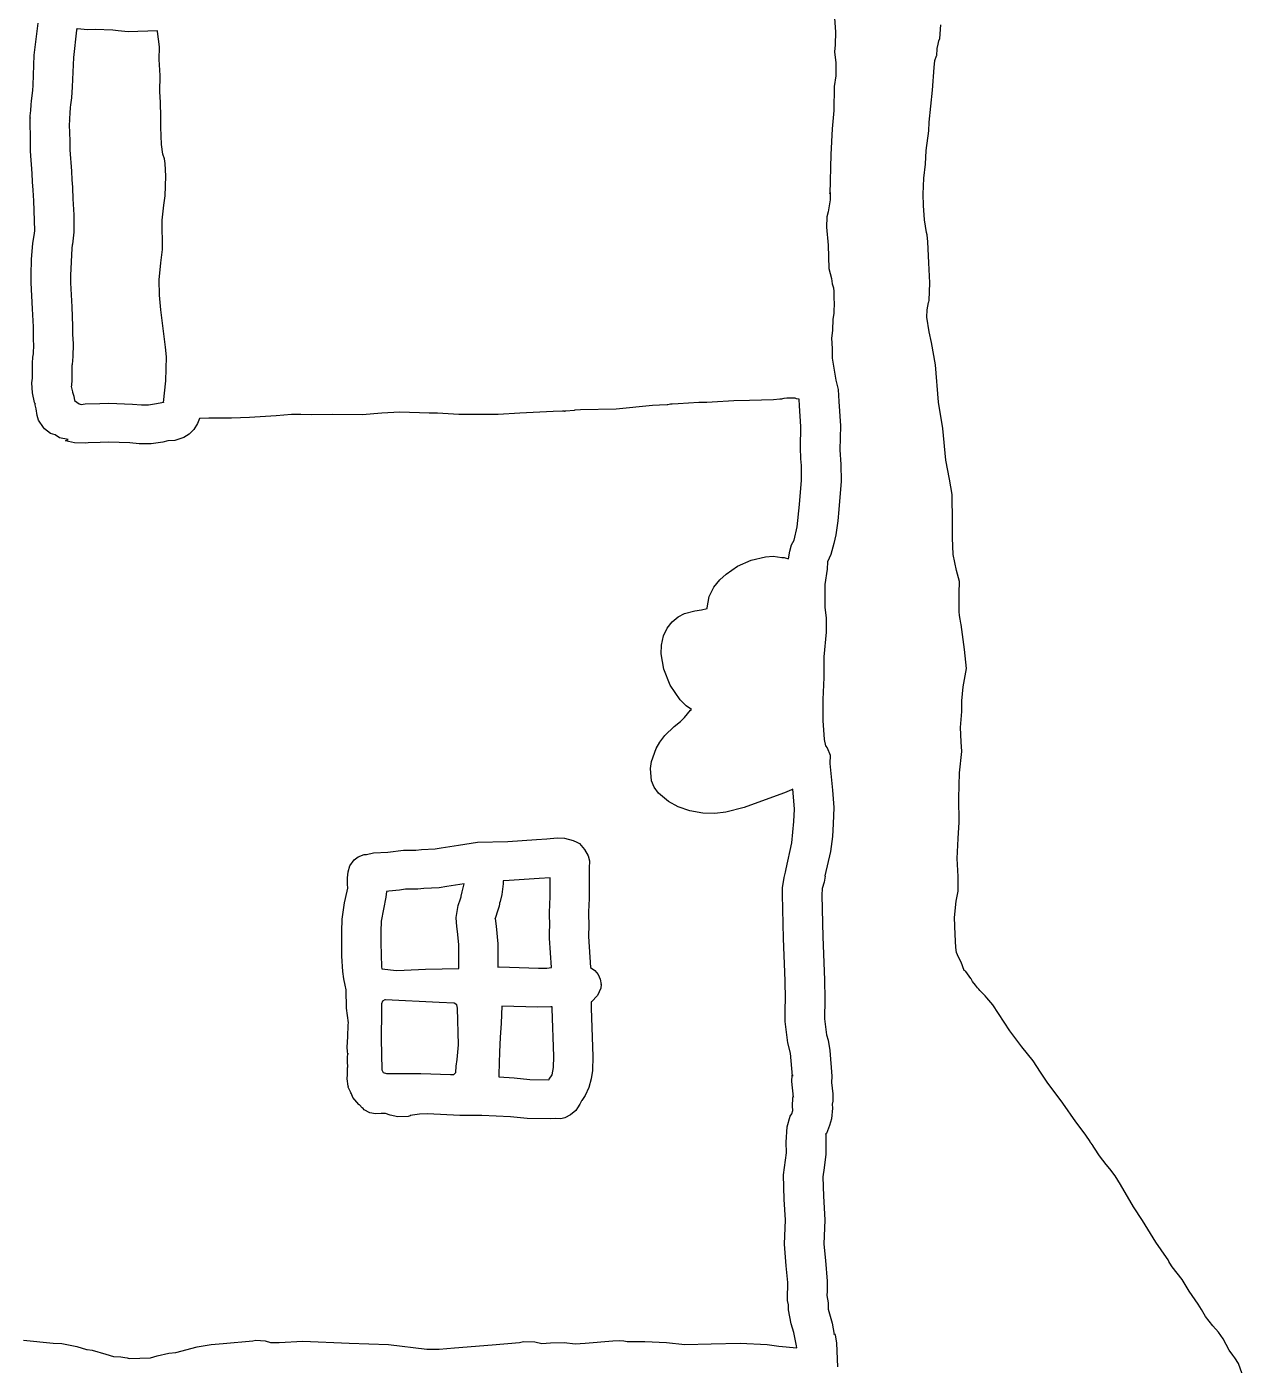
# Model space of a CAD drawing. Extents: x 2 to 598, y 382 to 3498.
# Drawn here: x 249.4 to 398.8, y 2971.7 to 3136.2 of the extents above; entities that cross this region are included whole.
import ezdxf

# ---------------------------------------------------------------- set-up
doc = ezdxf.new("R2010")
doc.units = 0

msp = doc.modelspace()

# ---------------------------------------------------------------- linework, layer by layer
at = {"layer": 'Calque 1'}
for p, q in [((348.66755, 3137.22466), (348.80656, 3135.57256)), ((250.33094, 3132.708076), (250.7915, 3136.63962)), ((255.53147, 3135.75571), (255.150904, 3132.416286)), ((255.58057, 3135.95415), (255.53147, 3135.75571)), ((255.58194, 3135.94555), (255.58057, 3135.95415)), ((256.92398, 3135.81429), (255.58194, 3135.94555)), ((257.8247, 3135.83139), (256.92398, 3135.81429)), ((259.97547, 3135.77299), (257.8247, 3135.83139)), ((260.65398, 3135.68409), (259.97547, 3135.77299)), ((261.88026, 3135.56833), (260.65398, 3135.68409)), ((265.45937, 3135.67013), (261.88026, 3135.56833)), ((265.46237, 3135.60603), (265.45937, 3135.67013)), ((265.69957, 3133.73379), (265.46237, 3135.60603)), ((348.80656, 3135.57256), (348.764705, 3133.953551)), ((361.61012, 3134.7544), (361.73104, 3136.41993)), ((265.68097, 3132.16799), (265.69957, 3133.73379)), ((348.764705, 3133.953551), (348.70062, 3133.11122)), ((361.30833, 3133.50125), (361.40443, 3134.06245)), ((361.40443, 3134.06245), (361.51192, 3134.47018)), ((361.51192, 3134.47018), (361.61012, 3134.7544)), ((250.18172, 3128.99047), (250.33094, 3132.708076)), ((255.150904, 3132.416286), (255.00178, 3128.81608)), ((265.81792, 3130.21049), (265.68097, 3132.16799)), ((348.70062, 3133.11122), (348.827427, 3131.751814)), ((360.91629, 3131.17995), (361.031525, 3132.047555)), ((361.031525, 3132.047555), (361.22893, 3132.60415)), ((361.22893, 3132.60415), (361.25013, 3132.65895)), ((361.25013, 3132.65895), (361.30133, 3133.46045)), ((361.30133, 3133.46045), (361.30833, 3133.50125)), ((348.827427, 3131.751814), (348.85462, 3130.17238)), ((360.73232, 3128.38581), (360.91629, 3131.17995)), ((250.16362, 3128.35175), (250.18172, 3128.99047)), ((255.00178, 3128.81608), (254.89688, 3127.43581)), ((265.77502, 3128.21113), (265.81792, 3130.21049)), ((348.65721, 3128.86393), (348.61591, 3125.89305)), ((348.85462, 3130.17238), (348.65721, 3128.86393)), ((249.93672, 3126.60721), (249.97492, 3127.07799)), ((249.97492, 3127.07799), (249.975, 3127.08)), ((249.975, 3127.08), (250.16362, 3128.35175)), ((254.89688, 3127.43581), (254.77544, 3126.6064)), ((265.85352, 3126.9342), (265.77502, 3128.21113)), ((360.32408, 3124.46822), (360.73232, 3128.38581)), ((249.84162, 3125.24502), (249.88762, 3125.91372)), ((249.88762, 3125.91372), (249.93672, 3126.60721)), ((254.69844, 3125.58114), (254.65294, 3124.9202)), ((254.74704, 3126.26017), (254.69844, 3125.58114)), ((254.77544, 3126.6064), (254.74704, 3126.26017)), ((265.88452, 3125.09091), (265.85352, 3126.9342)), ((348.61591, 3125.89305), (348.3751, 3123.6534)), ((249.81612, 3124.85536), (249.82162, 3124.995284)), ((249.85802, 3122.0762), (249.81612, 3124.85536)), ((249.82112, 3124.95613), (249.82612, 3125.02333)), ((249.82162, 3124.995284), (249.82112, 3124.95613)), ((249.82612, 3125.02333), (249.84162, 3125.24502)), ((254.63844, 3124.68807), (254.63344, 3124.12997)), ((254.63344, 3124.12997), (254.63396, 3124.13048)), ((254.63396, 3124.13048), (254.68256, 3122.17195)), ((254.63744, 3124.70367), (254.63444, 3124.68507)), ((254.63444, 3124.68507), (254.63844, 3124.68807)), ((254.65294, 3124.9202), (254.63744, 3124.70367)), ((265.90102, 3123.86256), (265.88452, 3125.09091)), ((265.97082, 3121.72729), (265.90102, 3123.86256)), ((360.27758, 3123.38766), (360.32408, 3124.46822)), ((254.68256, 3122.17195), (254.68956, 3121.07899)), ((348.3751, 3123.6534), (348.22989, 3120.49493)), ((359.95615, 3120.98678), (360.27758, 3123.38766)), ((249.86802, 3120.883), (249.85802, 3122.0762)), ((250.08351, 3118.14363), (249.86802, 3120.883)), ((254.68956, 3121.07899), (254.89937, 3118.45279)), ((266.14238, 3120.53511), (265.97082, 3121.72729)), ((266.31757, 3119.93825), (266.14238, 3120.53511)), ((348.22989, 3120.49493), (348.1069, 3115.67404)), ((359.86935, 3119.30316), (359.95615, 3120.98678)), ((266.41167, 3119.37032), (266.31757, 3119.93825)), ((266.48707, 3117.84277), (266.41167, 3119.37032)), ((359.67574, 3117.586604), (359.86935, 3119.30316)), ((250.11661, 3117.12612), (250.08351, 3118.14363)), ((254.89937, 3118.45279), (254.93447, 3117.39239)), ((254.93447, 3117.39239), (255.00737, 3116.45446)), ((266.40337, 3115.41759), (266.48707, 3117.84277)), ((359.59082, 3115.62845), (359.67574, 3117.586604)), ((250.19411, 3116.11533), (250.11661, 3117.12612)), ((250.25201, 3114.78569), (250.19411, 3116.11533)), ((255.00737, 3116.45446), (255.01237, 3116.37536)), ((255.01237, 3116.37536), (255.07127, 3115.02712)), ((348.1069, 3115.67404), (348.131373, 3115.827215)), ((348.131373, 3115.827215), (348.159469, 3115.752978)), ((348.159469, 3115.752978), (348.1544, 3114.92215)), ((359.58682, 3115.62545), (359.59082, 3115.62845)), ((359.62502, 3114.20796), (359.58682, 3115.62545)), ((250.37913, 3111.13579), (250.25201, 3114.78569)), ((255.07127, 3115.02712), (255.182889, 3113.089515)), ((266.03027, 3112.41158), (266.26901, 3114.25281)), ((266.26901, 3114.25281), (266.40337, 3115.41759)), ((348.155, 3114.91), (347.91419, 3113.43929)), ((348.1544, 3114.92215), (348.155, 3114.91)), ((359.72631, 3112.4768), (359.62502, 3114.20796)), ((255.182889, 3113.089515), (255.19943, 3110.9297)), ((266.09177, 3108.80043), (266.03027, 3112.41158)), ((347.7204, 3112.84139), (347.678, 3111.53915)), ((347.91419, 3113.43929), (347.7204, 3112.84139)), ((359.99038, 3110.90532), (359.72631, 3112.4768)), ((250.14933, 3109.6103), (250.37413, 3110.76578)), ((250.37413, 3110.76578), (250.37913, 3111.13579)), ((255.19943, 3110.9297), (255.01081, 3109.4626)), ((347.678, 3111.53915), (347.89039, 3109.32843)), ((360.07308, 3110.59991), (359.99038, 3110.90532)), ((249.992911, 3107.569986), (250.14933, 3109.6103)), ((254.93481, 3108.997), (254.78444, 3105.63493)), ((254.968359, 3109.345206), (254.93481, 3108.997)), ((255.01081, 3109.4626), (254.968359, 3109.345206)), ((347.89039, 3109.32843), (348.00098, 3106.48313)), ((360.14798, 3109.77567), (360.07308, 3110.59991)), ((360.28647, 3107.16601), (360.14798, 3109.77567)), ((249.95968, 3105.71751), (249.992911, 3107.569986)), ((265.88436, 3107.188773), (266.09177, 3108.80043)), ((249.93388, 3104.7), (249.95968, 3105.71751)), ((265.69696, 3105.08903), (265.88436, 3107.188773)), ((348.00098, 3106.48313), (348.29708, 3105.25064)), ((360.379555, 3104.733805), (360.28647, 3107.16601)), ((250.10751, 3101.52345), (249.93388, 3104.7)), ((254.785, 3105.63), (254.7602, 3104.70189)), ((254.7602, 3104.70189), (254.92712, 3101.77545)), ((254.78444, 3105.63493), (254.785, 3105.63)), ((265.732559, 3103.191536), (265.69696, 3105.08903)), ((348.29708, 3105.25064), (348.39785, 3104.57678)), ((348.39785, 3104.57678), (348.54048, 3104.11583)), ((348.54048, 3104.11583), (348.60298, 3103.63834)), ((360.29987, 3102.55906), (360.379555, 3104.733805)), ((265.8985, 3101.39209), (265.732559, 3103.191536)), ((348.60298, 3103.63834), (348.60598, 3102.59241)), ((348.62558, 3102.42446), (348.603223, 3100.944282)), ((348.60598, 3102.59241), (348.62558, 3102.42446)), ((360.28957, 3102.38233), (360.29987, 3102.55906)), ((250.215, 3099.29), (250.10751, 3101.52345)), ((254.92712, 3101.77545), (255.04029, 3099.39937)), ((266.45506, 3096.80013), (265.8985, 3101.39209)), ((348.603223, 3100.944282), (348.46073, 3100.23338)), ((360.0453, 3100.50491), (360.0503, 3101.37979)), ((360.0503, 3101.37979), (360.24977, 3102.28413)), ((360.24977, 3102.28413), (360.28957, 3102.38233)), ((250.2158, 3099.27883), (250.215, 3099.29)), ((250.2158, 3098.1869), (250.2158, 3099.27883)), ((255.04029, 3099.39937), (255.04029, 3098.31778)), ((348.46073, 3100.23338), (348.42093, 3098.90271)), ((360.299766, 3098.676031), (360.0453, 3100.50491)), ((250.2427, 3097.65774), (250.2158, 3098.1869)), ((250.267, 3097.08), (250.2427, 3097.65774)), ((255.04029, 3098.31778), (255.04, 3098.31)), ((255.04, 3098.31), (255.0633, 3097.88471)), ((255.0633, 3097.88471), (255.0633, 3097.85781)), ((255.0633, 3097.85781), (255.0902, 3097.18963)), ((348.34553, 3098.2118), (348.31143, 3097.93429)), ((348.31143, 3097.93429), (348.40033, 3096.65065)), ((348.42093, 3098.90271), (348.34553, 3098.2118)), ((360.61787, 3097.38107), (360.299766, 3098.676031)), ((250.16807, 3095.59716), (250.23057, 3095.9713)), ((250.23057, 3095.9713), (250.24867, 3096.0302)), ((250.24867, 3096.0332), (250.26677, 3097.08378)), ((250.24867, 3096.0302), (250.24867, 3096.0332)), ((250.26677, 3097.08378), (250.267, 3097.08)), ((255.0902, 3097.18963), (255.0587, 3095.67086)), ((266.56513, 3095.60898), (266.45506, 3096.80013)), ((348.40033, 3096.65065), (348.38583, 3095.46984)), ((361.09795, 3094.64584), (360.61787, 3097.38107)), ((250.10607, 3093.00662), (250.11847, 3094.96619)), ((250.11847, 3094.96619), (250.15307, 3095.4411)), ((250.15307, 3095.4411), (250.16807, 3095.59716)), ((254.9321, 3094.55361), (254.9271, 3092.83951)), ((254.9657, 3094.69624), (254.9321, 3094.55361)), ((255.0587, 3095.67086), (254.9657, 3094.69624)), ((266.50773, 3092.65774), (266.56513, 3095.60898)), ((348.38583, 3095.46984), (348.85246, 3092.74185)), ((361.48346, 3090.04457), (361.09795, 3094.64584)), ((250.034828, 3092.443017), (250.10607, 3093.00662)), ((254.9271, 3092.83951), (254.890488, 3092.071755)), ((266.208, 3090.03), (266.50773, 3092.65774)), ((348.85246, 3092.74185), (349.12325, 3091.60858)), ((250.09317, 3091.20776), (250.034828, 3092.443017)), ((250.3686, 3090.01094), (250.09317, 3091.20776)), ((254.890488, 3092.071755), (254.8553, 3091.97393)), ((254.8553, 3091.97393), (255.00465, 3091.33779)), ((255.00465, 3091.33779), (255.03644, 3091.290419)), ((255.03644, 3091.290419), (255.17467, 3090.76832)), ((349.12325, 3091.60858), (349.20485, 3090.11565)), ((250.41985, 3089.84716), (250.3686, 3090.01094)), ((250.4213, 3089.86986), (250.41985, 3089.84716)), ((250.443, 3089.72), (250.4213, 3089.86986)), ((250.44311, 3089.71454), (250.443, 3089.72)), ((250.54336, 3089.21638), (250.44311, 3089.71454)), ((255.17467, 3090.76832), (255.175, 3090.77)), ((255.175, 3090.77), (255.2556, 3090.25221)), ((255.2556, 3090.25221), (255.2586, 3090.24321)), ((255.2586, 3090.24321), (255.83789, 3089.84582)), ((255.83789, 3089.84582), (256.08439, 3089.77912)), ((256.08439, 3089.77912), (256.60115, 3089.84942)), ((256.60115, 3089.84942), (258.36384, 3089.89382)), ((258.36384, 3089.89382), (259.49142, 3089.92272)), ((259.49142, 3089.92272), (262.4163, 3089.82352)), ((262.4163, 3089.82352), (263.520745, 3089.719921)), ((263.520745, 3089.719921), (264.35159, 3089.71707)), ((264.35159, 3089.71707), (265.33189, 3089.86848)), ((265.33189, 3089.86848), (265.99696, 3090.01369)), ((265.99696, 3090.01369), (266.2078, 3090.03279)), ((266.2078, 3090.03279), (266.208, 3090.03)), ((326.29303, 3089.66064), (321.84731, 3089.18677)), ((327.18652, 3089.68754), (326.29303, 3089.66064)), ((328.10326, 3089.73254), (327.18652, 3089.68754)), ((328.21023, 3089.74284), (328.10326, 3089.73254)), ((328.35337, 3089.76244), (328.21023, 3089.74284)), ((328.5208, 3089.79754), (328.35337, 3089.76244)), ((328.73888, 3089.81254), (328.5208, 3089.79754)), ((329.48457, 3089.82954), (328.73888, 3089.81254)), ((332.02705, 3090.01713), (329.48457, 3089.82954)), ((332.29628, 3090.02613), (332.02705, 3090.01713)), ((332.31028, 3090.02313), (332.29628, 3090.02613)), ((332.47564, 3090.00553), (332.31028, 3090.02313)), ((332.60225, 3090.00053), (332.47564, 3090.00553)), ((332.60725, 3090.00053), (332.60225, 3090.00053)), ((332.97622, 3090.01243), (332.60725, 3090.00053)), ((333.63354, 3090.04753), (332.97622, 3090.01243)), ((336.31968, 3090.22633), (333.63354, 3090.04753)), ((338.23585, 3090.25273), (336.31968, 3090.22633)), ((341.20156, 3090.3535), (338.23585, 3090.25273)), ((341.96585, 3090.4129), (341.20156, 3090.3535)), ((342.14827, 3090.4341), (341.96585, 3090.4129)), ((342.28831, 3090.4589), (342.14827, 3090.4341)), ((342.46401, 3090.5028), (342.28831, 3090.4589)), ((342.48051, 3090.5098), (342.46401, 3090.5028)), ((342.81382, 3090.53), (342.48051, 3090.5098)), ((343.667, 3090.53), (342.81382, 3090.53)), ((343.66997, 3090.5261), (343.667, 3090.53)), ((343.84929, 3090.5375), (343.66997, 3090.5261)), ((343.99863, 3090.4631), (343.84929, 3090.5375)), ((344.35416, 3090.4383), (343.99863, 3090.4631)), ((344.39296, 3089.61096), (344.35416, 3090.4383)), ((344.563081, 3087.045966), (344.39296, 3089.61096)), ((349.20485, 3090.11565), (349.398703, 3087.151585)), ((362.01262, 3086.80962), (361.48346, 3090.04457)), ((250.67048, 3088.41126), (250.54336, 3089.21638)), ((250.78004, 3088.12084), (250.67048, 3088.41126)), ((250.832354, 3087.84125), (250.78004, 3088.12084)), ((251.47974, 3086.92815), (250.832354, 3087.84125)), ((270.64496, 3088.05366), (270.385216, 3087.41368)), ((271.78029, 3088.09136), (270.64496, 3088.05366)), ((274.56668, 3088.09136), (271.78029, 3088.09136)), ((276.77688, 3088.16886), (274.56668, 3088.09136)), ((280.03715, 3088.36265), (276.77688, 3088.16886)), ((281.92592, 3088.52543), (280.03715, 3088.36265)), ((281.94712, 3088.52543), (281.92592, 3088.52543)), ((282.22979, 3088.52243), (281.94712, 3088.52543)), ((283.09485, 3088.51543), (282.22979, 3088.52243)), ((284.42035, 3088.50513), (283.09485, 3088.51543)), ((287.00469, 3088.53303), (284.42035, 3088.50513)), ((290.62152, 3088.48803), (287.00469, 3088.53303)), ((293.02499, 3088.70094), (290.62152, 3088.48803)), ((295.25948, 3088.80739), (293.02499, 3088.70094)), ((298.84376, 3088.71279), (295.25948, 3088.80739)), ((299.87471, 3088.71279), (298.84376, 3088.71279)), ((302.4947, 3088.55363), (299.87471, 3088.71279)), ((307.35952, 3088.52473), (302.4947, 3088.55363)), ((310.01311, 3088.6963), (307.35952, 3088.52473)), ((314.11105, 3088.8937), (310.01311, 3088.6963)), ((315.2562, 3088.934), (314.11105, 3088.8937)), ((315.326, 3088.94), (315.2562, 3088.934)), ((315.329, 3088.94), (315.326, 3088.94)), ((315.40042, 3088.93977), (315.329, 3088.94)), ((315.41902, 3088.93977), (315.40042, 3088.93977)), ((315.45672, 3088.93077), (315.41902, 3088.93977)), ((315.49182, 3088.92177), (315.45672, 3088.93077)), ((315.52852, 3088.93937), (315.49182, 3088.92177)), ((315.64014, 3088.95797), (315.52852, 3088.93937)), ((315.64614, 3088.96397), (315.64014, 3088.95797)), ((316.67915, 3089.04567), (315.64614, 3088.96397)), ((316.75925, 3089.06167), (316.67915, 3089.04567)), ((317.44189, 3089.09167), (316.75925, 3089.06167)), ((321.84731, 3089.18677), (317.44189, 3089.09167)), ((251.57894, 3086.77674), (251.47974, 3086.92815)), ((252.3249, 3086.206373), (251.57894, 3086.77674)), ((252.89668, 3086.02536), (252.3249, 3086.206373)), ((253.42792, 3085.65949), (252.89668, 3086.02536)), ((269.360971, 3086.105577), (268.72673, 3085.71065)), ((269.92769, 3086.6801), (269.360971, 3086.105577)), ((270.385216, 3087.41368), (269.92769, 3086.6801)), ((344.50458, 3084.48569), (344.563081, 3087.045966)), ((349.398703, 3087.151585), (349.33352, 3084.17699)), ((362.37332, 3082.93699), (362.01262, 3086.80962)), ((254.50744, 3085.4471), (253.42792, 3085.65949)), ((254.18394, 3085.31481), (254.50744, 3085.4471)), ((255.27845, 3085.03834), (254.18394, 3085.31481)), ((256.5714, 3085.00734), (255.27845, 3085.03834)), ((256.94553, 3085.06574), (256.5714, 3085.00734)), ((258.4302, 3085.09674), (256.94553, 3085.06574)), ((259.46218, 3085.12464), (258.4302, 3085.09674)), ((262.08165, 3085.03524), (259.46218, 3085.12464)), ((263.239116, 3084.92929), (262.08165, 3085.03524)), ((264.68666, 3084.93344), (263.239116, 3084.92929)), ((266.12172, 3085.14118), (264.68666, 3084.93344)), ((266.74907, 3085.27967), (266.12172, 3085.14118)), ((267.59088, 3085.35047), (266.74907, 3085.27967)), ((268.72673, 3085.71065), (267.59088, 3085.35047)), ((344.53194, 3083.092411), (344.50458, 3084.48569)), ((344.62086, 3082.25999), (344.53194, 3083.092411)), ((349.33352, 3084.17699), (349.45755, 3082.39416)), ((362.813782, 3080.578304), (362.37332, 3082.93699)), ((344.64466, 3080.4601), (344.62086, 3082.25999)), ((349.45755, 3082.39416), (349.48185, 3080.34622)), ((344.39764, 3077.46235), (344.64466, 3080.4601)), ((349.48185, 3080.34622), (349.20022, 3076.87718)), ((363.15622, 3078.70366), (362.813782, 3080.578304)), ((363.181372, 3075.305464), (363.15622, 3078.70366)), ((344.09585, 3074.73332), (344.39764, 3077.46235)), ((349.20022, 3076.87718), (349.080549, 3075.481725)), ((343.71138, 3073.08639), (344.09585, 3074.73332)), ((349.080549, 3075.481725), (348.82815, 3073.72699)), ((363.165195, 3073.388756), (363.181372, 3075.305464)), ((343.40287, 3072.4978), (343.71138, 3073.08639)), ((348.82815, 3073.72699), (348.615788, 3072.666524)), ((363.27818, 3071.33357), (363.165195, 3073.388756)), ((343.01426, 3070.78937), (343.17136, 3071.7304)), ((343.17136, 3071.7304), (343.40287, 3072.4978)), ((348.22767, 3071.31421), (347.84009, 3070.43726)), ((348.615788, 3072.666524), (348.22767, 3071.31421)), ((363.660186, 3069.365741), (363.27818, 3071.33357)), ((335.35065, 3068.92438), (336.770889, 3069.882366)), ((336.770889, 3069.882366), (338.42953, 3070.61368)), ((338.42953, 3070.61368), (340.18934, 3071.057305)), ((340.18934, 3071.057305), (341.157112, 3071.105738)), ((341.157112, 3071.105738), (342.19416, 3070.98007)), ((342.19416, 3070.98007), (342.47631, 3070.96197)), ((342.47631, 3070.96197), (343.01426, 3070.78937)), ((347.78839, 3069.50864), (347.50933, 3067.62555)), ((347.84009, 3070.43726), (347.78839, 3069.50864)), ((333.852623, 3067.317351), (334.585098, 3068.221145)), ((334.585098, 3068.221145), (335.35065, 3068.92438)), ((364.0311, 3067.99579), (363.660186, 3069.365741)), ((364.018636, 3066.59528), (364.0311, 3067.99579)), ((333.287026, 3066.178375), (333.852623, 3067.317351)), ((347.50933, 3067.62555), (347.50633, 3064.81073)), ((363.9913, 3064.30764), (364.018636, 3066.59528)), ((332.35374, 3064.53551), (333.02811, 3064.67659)), ((333.02211, 3064.76959), (333.287026, 3066.178375)), ((333.02811, 3064.67659), (333.02211, 3064.76959)), ((347.50633, 3064.81073), (347.637415, 3063.537853)), ((328.105775, 3062.257666), (328.742509, 3063.056121)), ((328.742509, 3063.056121), (329.486641, 3063.682184)), ((329.486641, 3063.682184), (330.24844, 3064.08593)), ((330.24844, 3064.08593), (331.510659, 3064.418214)), ((331.510659, 3064.418214), (332.35374, 3064.53551)), ((347.637415, 3063.537853), (347.64586, 3061.77629)), ((364.0528, 3063.81413), (363.9913, 3064.30764)), ((364.1282, 3063.36351), (364.0528, 3063.81413)), ((364.20902, 3062.892222), (364.1282, 3063.36351)), ((327.412595, 3060.178651), (327.66617, 3061.33674)), ((327.66617, 3061.33674), (328.105775, 3062.257666)), ((347.64586, 3061.77629), (347.39006, 3058.75477)), ((364.23518, 3062.74546), (364.20902, 3062.892222)), ((364.65324, 3059.64642), (364.23518, 3062.74546)), ((327.381898, 3059.108395), (327.412595, 3060.178651)), ((364.9018, 3057.30962), (364.65324, 3059.64642)), ((327.72197, 3057.23105), (327.381898, 3059.108395)), ((347.39006, 3058.75477), (347.38406, 3056.19627)), ((328.47696, 3055.27561), (327.72197, 3057.23105)), ((364.50699, 3055.05704), (364.9018, 3057.30962)), ((329.69291, 3053.45143), (328.47696, 3055.27561)), ((347.38406, 3056.19627), (347.229339, 3053.510739)), ((364.344502, 3053.325881), (364.50699, 3055.05704)), ((330.443183, 3052.732313), (329.69291, 3053.45143)), ((347.229339, 3053.510739), (347.24402, 3050.91856)), ((364.32819, 3052.03345), (364.344502, 3053.325881)), ((330.26444, 3051.31258), (330.99669, 3052.19056)), ((331.09489, 3052.28096), (330.443183, 3052.732313)), ((330.99669, 3052.19056), (331.09489, 3052.28096)), ((364.18143, 3050.0651), (364.32819, 3052.03345)), ((327.81498, 3049.08222), (328.985192, 3050.177896)), ((328.985192, 3050.177896), (329.77196, 3050.82268)), ((329.77196, 3050.82268), (330.26444, 3051.31258)), ((347.24402, 3050.91856), (347.39388, 3048.57452)), ((364.256371, 3048.310484), (364.18143, 3050.0651)), ((326.7487, 3047.469889), (327.199283, 3048.285048)), ((327.199283, 3048.285048), (327.81498, 3049.08222)), ((347.39388, 3048.57452), (347.57681, 3047.83244)), ((364.34938, 3047.09835), (364.256371, 3048.310484)), ((326.2037, 3045.88707), (326.7487, 3047.469889)), ((347.57681, 3047.83244), (347.77215, 3047.58543)), ((347.77215, 3047.58543), (348.136406, 3046.655328)), ((348.136406, 3046.655328), (348.09048, 3045.65738)), ((364.04242, 3044.51246), (364.34938, 3047.09835)), ((326.06263, 3045.0127), (326.2037, 3045.88707)), ((326.208462, 3043.504086), (326.06263, 3045.0127)), ((348.09048, 3045.65738), (348.41914, 3042.38471)), ((326.525604, 3042.731381), (326.208462, 3043.504086)), ((363.970259, 3041.363171), (364.04242, 3044.51246)), ((327.05688, 3041.98963), (326.525604, 3042.731381)), ((328.26373, 3040.979524), (327.05688, 3041.98963)), ((342.52416, 3042.05164), (339.24735, 3040.84655)), ((343.39749, 3042.42113), (342.52416, 3042.05164)), ((343.552, 3042.46973), (343.39749, 3042.42113)), ((343.5923, 3042.04909), (343.552, 3042.46973)), ((343.77988, 3040.04921), (343.5923, 3042.04909)), ((348.41914, 3042.38471), (348.61654, 3040.21637)), ((329.48516, 3040.33805), (328.26373, 3040.979524)), ((330.919449, 3039.831022), (329.48516, 3040.33805)), ((337.59371, 3040.22178), (335.32615, 3039.65024)), ((339.24735, 3040.84655), (337.59371, 3040.22178)), ((343.68688, 3038.517), (343.77988, 3040.04921)), ((348.61654, 3040.21637), (348.51734, 3038.22114)), ((364.01242, 3038.4379), (363.970259, 3041.363171)), ((332.5103, 3039.52105), (330.919449, 3039.831022)), ((333.970346, 3039.487845), (332.5103, 3039.52105)), ((335.32615, 3039.65024), (333.970346, 3039.487845)), ((343.45226, 3035.90373), (343.68688, 3038.517)), ((363.884732, 3036.421625), (364.01242, 3038.4379)), ((348.435974, 3036.687808), (348.17421, 3034.84822)), ((348.51734, 3038.22114), (348.435974, 3036.687808)), ((293.78894, 3034.73179), (295.69993, 3034.97518)), ((295.69993, 3034.97518), (297.23627, 3035.00358)), ((297.23627, 3035.00358), (297.90032, 3035.05838)), ((297.90032, 3035.05838), (299.60512, 3035.15398)), ((299.60512, 3035.15398), (300.35701, 3035.27387)), ((300.35701, 3035.27387), (302.4742, 3035.60925)), ((302.4742, 3035.60925), (304.79757, 3035.97254)), ((304.79757, 3035.97254), (308.52499, 3036.04434)), ((308.52499, 3036.04434), (312.05346, 3036.28515)), ((312.05346, 3036.28515), (313.31436, 3036.38592)), ((313.31436, 3036.38592), (314.58974, 3036.51821)), ((314.58837, 3036.52305), (315.513561, 3036.464453)), ((314.58974, 3036.51821), (314.58837, 3036.52305)), ((315.513561, 3036.464453), (316.57688, 3036.17217)), ((316.57688, 3036.17217), (317.00011, 3035.97063)), ((317.00011, 3035.97063), (317.350028, 3035.803561)), ((317.350028, 3035.803561), (317.97317, 3035.09161)), ((317.97317, 3035.09161), (318.409755, 3034.280219)), ((342.73448, 3032.70185), (343.45226, 3035.90373)), ((363.77212, 3033.97461), (363.884732, 3036.421625)), ((289.12928, 3033.06671), (289.635776, 3033.803156)), ((289.635776, 3033.803156), (290.14341, 3034.183893)), ((290.14341, 3034.183893), (290.87749, 3034.44802)), ((290.87749, 3034.44802), (291.16533, 3034.47232)), ((291.16533, 3034.47232), (292.01902, 3034.68109)), ((292.01902, 3034.68109), (293.78894, 3034.73179)), ((318.409755, 3034.280219), (318.567655, 3033.665178)), ((318.567655, 3033.665178), (318.54678, 3032.76256)), ((348.17421, 3034.84822), (347.49725, 3031.84995)), ((363.871957, 3031.754657), (363.77212, 3033.97461)), ((288.827, 3031.57378), (288.8988, 3032.34066)), ((288.8988, 3032.34066), (289.12928, 3033.06671)), ((318.51738, 3031.66805), (318.51438, 3029.05581)), ((318.54678, 3032.76256), (318.51738, 3031.66805)), ((342.47869, 3031.6275), (342.66628, 3032.27707)), ((342.66628, 3032.27707), (342.73448, 3032.70185)), ((347.524075, 3031.793459), (347.39955, 3031.05827)), ((347.49725, 3031.84995), (347.524075, 3031.793459)), ((363.89873, 3029.95676), (363.871957, 3031.754657)), ((288.7903, 3029.96914), (288.8518, 3030.3376)), ((288.828537, 3030.97346), (288.827, 3031.57378)), ((288.836, 3030.81), (288.828537, 3030.97346)), ((288.8363, 3030.80992), (288.836, 3030.81)), ((288.8518, 3030.3376), (288.8363, 3030.80992)), ((295.23323, 3030.062986), (293.91624, 3029.93277)), ((295.93369, 3030.18082), (295.23323, 3030.062986)), ((297.45763, 3030.20872), (295.93369, 3030.18082)), ((298.20435, 3030.26762), (297.45763, 3030.20872)), ((300.10398, 3030.37976), (298.20435, 3030.26762)), ((301.05224, 3030.52445), (300.10398, 3030.37976)), ((303.14359, 3030.85415), (301.05224, 3030.52445)), ((302.92044, 3029.86465), (303.14678, 3030.84133)), ((303.14378, 3030.85373), (303.14359, 3030.85415)), ((303.14678, 3030.84133), (303.14378, 3030.85373)), ((307.96893, 3030.84021), (307.803236, 3029.555476)), ((308.68382, 3031.25102), (307.96293, 3031.23812)), ((307.96293, 3031.23812), (307.96893, 3030.84021)), ((312.39935, 3031.50165), (308.68382, 3031.25102)), ((313.71917, 3031.60707), (312.39935, 3031.50165)), ((313.72192, 3029.28922), (313.71892, 3031.60742)), ((313.71892, 3031.60742), (313.71917, 3031.60707)), ((342.28749, 3029.53461), (342.296278, 3030.380265)), ((342.296278, 3030.380265), (342.47869, 3031.6275)), ((347.16443, 3030.28674), (347.12673, 3029.45889)), ((347.39955, 3031.05827), (347.16443, 3030.28674)), ((288.1769, 3026.53215), (288.46752, 3028.512065)), ((288.46752, 3028.512065), (288.7903, 3029.96914)), ((293.52454, 3029.197), (292.96488, 3026.24679)), ((293.62944, 3029.92977), (293.52454, 3029.197)), ((293.91624, 3029.93277), (293.62944, 3029.92977)), ((302.426646, 3028.172267), (302.71958, 3029.02079)), ((302.71958, 3029.02079), (302.78938, 3029.25644)), ((302.78938, 3029.25644), (302.79538, 3029.31894)), ((302.79538, 3029.31894), (302.92044, 3029.86465)), ((307.52006, 3028.41345), (307.45446, 3028.11682)), ((307.52506, 3028.48635), (307.52006, 3028.41345)), ((307.57206, 3028.67962), (307.52506, 3028.48635)), ((307.52523, 3028.48633), (307.52575, 3028.49233)), ((307.52575, 3028.49233), (307.52523, 3028.48633)), ((307.52523, 3028.48633), (307.52523, 3028.48633)), ((307.803236, 3029.555476), (307.57206, 3028.67962)), ((313.63402, 3027.3436), (313.72192, 3029.28922)), ((318.51438, 3029.05581), (318.43218, 3027.41094)), ((342.396089, 3024.138861), (342.28749, 3029.53461)), ((347.12673, 3029.45889), (347.235016, 3024.342476)), ((363.41142, 3026.7182), (363.649, 3028.731042)), ((363.649, 3028.731042), (363.89873, 3029.95676)), ((302.193, 3026.7), (302.426646, 3028.172267)), ((307.31339, 3027.63468), (306.99196, 3026.581)), ((307.45446, 3028.11682), (307.31339, 3027.63468)), ((313.67742, 3025.5835), (313.63402, 3027.3436)), ((318.43218, 3027.41094), (318.47458, 3025.46739)), ((288.134, 3025.00562), (288.1769, 3026.53215)), ((292.96488, 3026.24679), (292.93228, 3024.98641)), ((302.1932, 3026.6905), (302.193, 3026.7)), ((302.255702, 3025.605396), (302.1932, 3026.6905)), ((302.35857, 3025.00378), (302.255702, 3025.605396)), ((306.99245, 3026.58102), (306.99045, 3026.57502)), ((306.99045, 3026.57502), (306.992, 3026.57)), ((306.99196, 3026.581), (307.11495, 3025.65496)), ((306.992, 3026.57), (306.993, 3026.576)), ((306.993, 3026.576), (306.99245, 3026.58102)), ((307.11495, 3025.65496), (307.2891, 3023.47938)), ((313.65162, 3025.12616), (313.67742, 3025.5835)), ((313.65462, 3024.18462), (313.65162, 3025.12616)), ((318.47458, 3025.46739), (318.43328, 3024.72222)), ((363.502275, 3024.64469), (363.41142, 3026.7182)), ((288.136, 3023.60468), (288.132, 3025.00614)), ((288.132, 3025.00614), (288.134, 3025.00562)), ((288.133, 3021.95), (288.136, 3023.60468)), ((292.93228, 3024.98641), (292.93328, 3024.99041)), ((292.93328, 3024.99041), (292.934, 3024.98)), ((292.934, 3024.98), (292.937, 3023.59456)), ((292.937, 3023.59456), (293.015, 3020.64022)), ((302.48982, 3023.38114), (302.35857, 3025.00378)), ((307.2891, 3023.47938), (307.3072, 3020.63149)), ((313.88716, 3020.58277), (313.65462, 3024.18462)), ((318.43328, 3024.72222), (318.44778, 3024.39097)), ((318.44778, 3024.39097), (318.69945, 3020.5695)), ((342.60065, 3018.94511), (342.396089, 3024.138861)), ((347.235016, 3024.342476), (347.43886, 3019.04349)), ((363.60366, 3023.04659), (363.502275, 3024.64469)), ((288.12999, 3021.94808), (288.133, 3021.95)), ((288.24058, 3020.09703), (288.12999, 3021.94808)), ((302.51102, 3020.42887), (302.48982, 3023.38114)), ((363.680649, 3022.415652), (363.60366, 3023.04659)), ((363.92044, 3021.82703), (363.680649, 3022.415652)), ((364.25892, 3021.23533), (363.92044, 3021.82703)), ((293.015, 3020.64022), (293.0439, 3020.42007)), ((293.0439, 3020.42007), (294.85722, 3020.21285)), ((294.85722, 3020.21285), (295.77603, 3020.25835)), ((295.77603, 3020.25835), (298.40585, 3020.37307)), ((298.40585, 3020.37307), (302.51102, 3020.42887)), ((307.3072, 3020.63149), (307.53613, 3020.63749)), ((307.53613, 3020.63749), (312.28571, 3020.47677)), ((312.28571, 3020.47677), (313.33319, 3020.50367)), ((313.33319, 3020.50367), (313.88716, 3020.58277)), ((318.69945, 3020.5695), (319.22674, 3020.195295)), ((319.22674, 3020.195295), (319.62911, 3019.7034)), ((364.25892, 3021.23033), (364.25892, 3021.23533)), ((364.631239, 3020.209119), (364.25892, 3021.23033)), ((364.79118, 3020.13014), (364.631239, 3020.209119)), ((288.36254, 3019.19424), (288.24058, 3020.09703)), ((288.53359, 3018.3948), (288.36254, 3019.19424)), ((319.62911, 3019.7034), (319.888854, 3019.122343)), ((319.888854, 3019.122343), (319.98671, 3018.48229)), ((319.98957, 3018.52715), (319.99009, 3018.52725)), ((319.99009, 3018.51635), (319.98957, 3018.52715)), ((319.99009, 3018.52725), (319.99309, 3018.49365)), ((319.99309, 3018.49365), (319.99009, 3018.51635)), ((342.67195, 3016.67032), (342.60065, 3018.94511)), ((347.43886, 3019.04349), (347.51176, 3016.66793)), ((364.83558, 3020.06864), (364.79118, 3020.13014)), ((365.43451, 3019.22063), (364.83558, 3020.06864)), ((365.49031, 3019.15913), (365.43451, 3019.22063)), ((365.65567, 3018.87026), (365.49031, 3019.15913)), ((366.00552, 3018.41861), (365.65567, 3018.87026)), ((288.64572, 3017.82585), (288.53359, 3018.3948)), ((288.69382, 3015.58206), (288.64572, 3017.82585)), ((319.567339, 3017.143983), (318.79456, 3016.37182)), ((319.95521, 3018.03064), (319.567339, 3017.143983)), ((319.98671, 3018.48229), (319.95521, 3018.03064)), ((366.24892, 3018.08013), (366.00552, 3018.41861)), ((366.4117, 3017.88944), (366.24892, 3018.08013)), ((366.54037, 3017.74836), (366.4117, 3017.88944)), ((366.81839, 3017.45174), (366.54037, 3017.74836)), ((367.20183, 3017.09672), (366.81839, 3017.45174)), ((367.39975, 3016.85746), (367.20183, 3017.09672)), ((288.9398, 3013.78372), (288.69382, 3015.58206)), ((293.02223, 3016.10052), (293.00623, 3015.19877)), ((293.121778, 3016.433765), (293.02223, 3016.10052)), ((293.40929, 3016.59868), (293.121778, 3016.433765)), ((293.41015, 3016.59361), (293.40929, 3016.59868)), ((293.48665, 3016.58561), (293.41015, 3016.59361)), ((300.10588, 3016.274), (293.48665, 3016.58561)), ((301.92179, 3016.17272), (300.10588, 3016.274)), ((302.265721, 3015.965944), (301.92179, 3016.17272)), ((302.32694, 3015.55363), (302.265721, 3015.965944)), ((302.48145, 3011.0552), (302.32694, 3015.55363)), ((307.77479, 3015.83542), (307.728634, 3013.750409)), ((312.21936, 3015.67752), (307.77467, 3015.83565)), ((307.77467, 3015.83565), (307.77479, 3015.83542)), ((313.80789, 3015.72662), (312.21936, 3015.67752)), ((313.97222, 3015.74622), (313.80789, 3015.72662)), ((313.96922, 3015.53797), (313.97222, 3015.74622)), ((314.16456, 3009.64117), (313.96922, 3015.53797)), ((318.77756, 3016.36152), (318.76516, 3015.55743)), ((318.76516, 3015.55743), (318.96101, 3009.64358)), ((318.79456, 3016.37182), (318.77756, 3016.36152)), ((342.6181, 3015.498123), (342.67195, 3016.67032)), ((342.63115, 3013.92526), (342.6181, 3015.498123)), ((347.51176, 3016.66793), (347.45696, 3014.28202)), ((368.13769, 3015.98413), (367.39975, 3016.85746)), ((370.25074, 3012.80551), (368.13769, 3015.98413)), ((288.9186, 3013.51862), (288.9398, 3013.78372)), ((293.00623, 3015.19877), (292.95503, 3011.80518)), ((307.728634, 3013.750409), (307.58359, 3011.97364)), ((342.96187, 3011.32594), (342.63115, 3013.92526)), ((347.45696, 3014.28202), (347.70346, 3012.28525)), ((288.8033, 3010.78493), (288.8674, 3012.04325)), ((288.8674, 3012.04325), (288.9186, 3013.51862)), ((307.58359, 3011.97364), (307.49319, 3010.19184)), ((347.70346, 3012.28525), (347.89651, 3011.629338)), ((371.69871, 3010.81597), (370.25074, 3012.80551)), ((288.8369, 3010.24026), (288.8033, 3010.78493)), ((292.95503, 3011.80518), (292.957, 3011.8)), ((292.957, 3011.8), (293.0345, 3008.00953)), ((302.30678, 3009.24911), (302.48145, 3011.0552)), ((343.27969, 3010.03454), (342.96187, 3011.32594)), ((347.89651, 3011.629338), (348.10705, 3010.3696)), ((348.10705, 3010.3696), (348.35355, 3007.20752)), ((373.07951, 3009.106), (371.69871, 3010.81597)), ((288.8065, 3009.48424), (288.8695, 3010.03459)), ((288.8125, 3008.93078), (288.8065, 3009.48424)), ((288.8461, 3008.40472), (288.8125, 3008.93078)), ((288.849225, 3009.905712), (288.8369, 3010.24026)), ((288.8695, 3010.03459), (288.849225, 3009.905712)), ((302.17811, 3008.46311), (302.30678, 3009.24911)), ((307.49319, 3010.19184), (307.43889, 3007.40235)), ((314.123586, 3008.296839), (314.16456, 3009.64117)), ((318.96101, 3009.64358), (318.925024, 3007.913119)), ((343.5143, 3007.21043), (343.27969, 3010.03454)), ((374.00555, 3007.72417), (373.07951, 3009.106)), ((288.796831, 3006.893074), (288.82628, 3007.40251)), ((288.81288, 3007.71619), (288.813, 3007.72)), ((288.82628, 3007.40251), (288.81288, 3007.71619)), ((288.813, 3007.72), (288.824487, 3008.27318)), ((288.824487, 3008.27318), (288.8461, 3008.33082)), ((288.8461, 3008.33082), (288.8461, 3008.40472)), ((293.0345, 3008.00953), (293.225476, 3007.657543)), ((293.225476, 3007.657543), (293.61224, 3007.53204)), ((293.61224, 3007.53204), (297.83421, 3007.53604)), ((297.83421, 3007.53604), (301.49393, 3007.40529)), ((301.49393, 3007.40529), (301.879079, 3007.426493)), ((301.879079, 3007.426493), (302.14971, 3007.67091)), ((302.14971, 3007.67091), (302.17811, 3008.46311)), ((307.43889, 3007.40235), (307.41669, 3007.14138)), ((307.41669, 3007.14138), (309.32872, 3007.0034)), ((309.32872, 3007.0034), (311.24902, 3006.79153)), ((313.62196, 3006.85633), (313.96922, 3007.39635)), ((313.96922, 3007.39635), (314.123586, 3008.296839)), ((318.925024, 3007.913119), (318.788847, 3006.896874)), ((343.443, 3006.55), (343.472687, 3007.334273)), ((343.472687, 3007.334273), (343.500923, 3007.385568)), ((343.500923, 3007.385568), (343.5143, 3007.21043)), ((348.35355, 3007.20752), (348.30035, 3006.42979)), ((374.83547, 3006.48083), (374.00555, 3007.72417)), ((288.90998, 3005.97728), (288.796831, 3006.893074)), ((288.93378, 3005.88018), (288.90998, 3005.97728)), ((288.92378, 3005.85748), (288.93378, 3005.88018)), ((288.92378, 3005.85448), (288.92378, 3005.85748)), ((289.18475, 3005.27157), (288.92378, 3005.85448)), ((311.24902, 3006.79153), (313.58066, 3006.78653)), ((313.58066, 3006.78653), (313.62196, 3006.85633)), ((318.49282, 3005.80402), (318.031165, 3004.832771)), ((318.788847, 3006.896874), (318.49282, 3005.80402)), ((343.44269, 3006.54451), (343.443, 3006.55)), ((343.6432, 3004.65367), (343.44269, 3006.54451)), ((348.30035, 3006.42979), (348.4652, 3005.05778)), ((376.74078, 3003.91096), (374.83547, 3006.48083)), ((289.25245, 3005.17597), (289.18475, 3005.27157)), ((289.32895, 3005.02869), (289.25245, 3005.17597)), ((289.482994, 3004.609782), (289.32895, 3005.02869)), ((290.2028, 3003.73729), (289.482994, 3004.609782)), ((290.2767, 3003.69179), (290.2028, 3003.73729)), ((317.36834, 3003.76901), (317.07379, 3003.3096)), ((317.6055, 3004.167429), (317.36834, 3003.76901)), ((317.663304, 3004.268655), (317.6055, 3004.167429)), ((318.031165, 3004.832771), (317.63293, 3004.22738)), ((317.63293, 3004.22738), (317.663304, 3004.268655)), ((343.53933, 3003.53229), (343.572151, 3004.572376)), ((343.572151, 3004.572376), (343.613483, 3004.733156)), ((343.613483, 3004.733156), (343.6432, 3004.65367)), ((348.484, 3004.131289), (348.4146, 3003.7669)), ((348.4146, 3003.7669), (348.4487, 3003.26719)), ((348.4652, 3005.05778), (348.484, 3004.131289)), ((378.34585, 3001.59638), (376.74078, 3003.91096)), ((290.2797, 3003.68779), (290.2767, 3003.69179)), ((290.63988, 3003.31882), (290.2797, 3003.68779)), ((290.64288, 3003.31882), (290.63988, 3003.31882)), ((290.74208, 3003.25632), (290.64288, 3003.31882)), ((290.855588, 3003.073478), (290.74208, 3003.25632)), ((291.58699, 3002.7225), (290.855588, 3003.073478)), ((292.268867, 3002.600713), (291.58699, 3002.7225)), ((292.95073, 3002.6419), (292.268867, 3002.600713)), ((293.0515, 3002.6295), (292.95073, 3002.6419)), ((293.1021, 3002.6295), (293.0515, 3002.6295)), ((293.1553, 3002.614), (293.1021, 3002.6295)), ((293.1583, 3002.614), (293.1553, 3002.614)), ((293.257, 3002.63), (293.1583, 3002.614)), ((293.49383, 3002.63443), (293.257, 3002.63)), ((294.075033, 3002.425609), (293.49383, 3002.63443)), ((295.01673, 3002.2298), (294.075033, 3002.425609)), ((296.290114, 3002.252555), (295.01673, 3002.2298)), ((296.533001, 3002.338872), (296.290114, 3002.252555)), ((297.660191, 3002.5534), (296.5107, 3002.36933)), ((296.5107, 3002.36933), (296.533001, 3002.338872)), ((298.66767, 3002.59671), (297.660191, 3002.5534)), ((302.6111, 3002.39982), (298.66767, 3002.59671)), ((305.33859, 3002.39682), (302.6111, 3002.39982)), ((308.84948, 3002.22939), (305.33859, 3002.39682)), ((310.89225, 3002.00666), (308.84948, 3002.22939)), ((315.527945, 3002.114937), (315.056929, 3001.988765)), ((316.21441, 3002.47089), (315.527945, 3002.114937)), ((316.900206, 3003.011175), (316.21441, 3002.47089)), ((317.07379, 3003.3096), (316.900206, 3003.011175)), ((342.85204, 3000.9893), (343.251051, 3002.303827)), ((343.251051, 3002.303827), (343.45666, 3002.58403)), ((343.45666, 3002.58403), (343.57603, 3003.00364)), ((343.57603, 3003.00364), (343.53933, 3003.53229)), ((348.4487, 3003.26719), (348.323951, 3001.981184)), ((313.7851, 3001.99216), (310.89225, 3002.00666)), ((314.44811, 3002.00116), (313.7851, 3001.99216)), ((315.056929, 3001.988765), (314.44811, 3002.00116)), ((342.725094, 2999.089391), (342.85204, 3000.9893)), ((348.07456, 3001.14226), (347.707628, 3000.168281)), ((348.323951, 3001.981184), (348.07456, 3001.14226)), ((378.37325, 3001.55708), (378.34585, 3001.59638)), ((379.55457, 2999.9577), (378.37325, 3001.55708)), ((342.77034, 2997.80551), (342.725094, 2999.089391)), ((347.62136, 3000.17126), (347.60686, 2997.63653)), ((347.627285, 3000.068702), (347.62136, 3000.17126)), ((347.707628, 3000.168281), (347.627285, 3000.068702)), ((380.10338, 2999.17738), (379.55457, 2999.9577)), ((380.11428, 2999.11378), (380.10338, 2999.17738)), ((380.14008, 2999.08798), (380.11428, 2999.11378)), ((380.15348, 2999.06158), (380.14008, 2999.08798)), ((380.17988, 2999.03518), (380.15348, 2999.06158)), ((380.23518, 2998.99178), (380.17988, 2999.03518)), ((380.48323, 2998.63883), (380.23518, 2998.99178)), ((342.41171, 2995.10697), (342.77034, 2997.80551)), ((347.60686, 2997.63653), (347.419279, 2995.932959)), ((380.48923, 2998.62643), (380.48323, 2998.63883)), ((380.61946, 2998.38459), (380.48923, 2998.62643)), ((381.24939, 2997.42806), (380.61946, 2998.38459)), ((382.07777, 2996.37231), (381.24939, 2997.42806)), ((347.419279, 2995.932959), (347.24357, 2994.82947)), ((382.53562, 2995.84417), (382.07777, 2996.37231)), ((383.19088, 2994.97498), (382.53562, 2995.84417)), ((342.482069, 2992.075853), (342.41171, 2995.10697)), ((347.24357, 2994.82947), (347.335295, 2992.463115)), ((383.81306, 2993.91923), (383.19088, 2994.97498)), ((385.45017, 2991.17056), (383.81306, 2993.91923)), ((347.335295, 2992.463115), (347.48852, 2989.57035)), ((342.64839, 2989.56984), (342.482069, 2992.075853)), ((386.52814, 2989.49262), (385.45017, 2991.17056)), ((342.52798, 2986.54987), (342.64839, 2989.56984)), ((347.48852, 2989.57035), (347.36811, 2986.55038)), ((388.15698, 2986.81527), (386.52814, 2989.49262)), ((342.729942, 2983.919208), (342.52798, 2986.54987)), ((347.36811, 2986.55038), (347.559849, 2984.549666)), ((389.5047, 2984.92494), (388.15698, 2986.81527)), ((347.559849, 2984.549666), (347.79961, 2982.00854)), ((389.70624, 2984.62419), (389.5047, 2984.92494)), ((389.79204, 2984.44539), (389.70624, 2984.62419)), ((389.90418, 2984.24953), (389.79204, 2984.44539)), ((390.18892, 2983.79685), (389.90418, 2984.24953)), ((342.96258, 2981.84524), (342.729942, 2983.919208)), ((391.40125, 2982.20676), (390.18892, 2983.79685)), ((342.88828, 2980.34249), (342.95958, 2981.35639)), ((342.95958, 2981.35639), (342.96258, 2981.84524)), ((347.76761, 2980.79673), (347.72991, 2980.27066)), ((347.79961, 2982.00854), (347.76761, 2980.79673)), ((392.28853, 2980.796), (391.40125, 2982.20676)), ((393.37322, 2979.2116), (392.28853, 2980.796)), ((342.89628, 2979.65881), (342.88828, 2980.34249)), ((343.01461, 2979.11621), (342.89628, 2979.65881)), ((343.03631, 2978.48524), (343.01461, 2979.11621)), ((347.72991, 2980.27066), (347.73591, 2980.25616)), ((347.73591, 2980.25616), (347.8837, 2979.37663)), ((347.8837, 2979.37663), (347.9111, 2978.56376)), ((393.79593, 2978.54342), (393.37322, 2979.2116)), ((343.342411, 2976.779476), (343.03631, 2978.48524)), ((347.9111, 2978.56376), (348.37878, 2976.87291)), ((394.28944, 2977.67784), (393.79593, 2978.54342)), ((395.174816, 2976.531088), (394.28944, 2977.67784)), ((343.68071, 2975.70402), (343.342411, 2976.779476)), ((348.37878, 2976.87291), (348.65059, 2975.47299)), ((395.8847, 2975.75083), (395.174816, 2976.531088)), ((396.45004, 2974.94209), (395.8847, 2975.75083)), ((248.99142, 2974.75466), (252.6682, 2974.40378)), ((252.6682, 2974.40378), (253.69708, 2974.37538)), ((253.69708, 2974.37538), (255.56502, 2973.99755)), ((270.34723, 2973.9439), (272.055845, 2974.239114)), ((272.055845, 2974.239114), (273.53256, 2974.37643)), ((273.53256, 2974.37643), (277.16903, 2974.70406)), ((277.16903, 2974.70406), (277.554435, 2974.773301)), ((277.554435, 2974.773301), (278.70124, 2974.68076)), ((278.70124, 2974.68076), (279.34926, 2974.49163)), ((279.34926, 2974.49163), (280.4262, 2974.49463)), ((280.4262, 2974.49463), (283.34437, 2974.65534)), ((283.34437, 2974.65534), (289.04531, 2974.4104)), ((289.04531, 2974.4104), (293.88274, 2974.21919)), ((293.88274, 2974.21919), (298.55687, 2973.65954)), ((301.97527, 2973.82025), (306.59256, 2974.20627)), ((306.59256, 2974.20627), (309.98357, 2974.49153)), ((309.98357, 2974.49153), (310.450761, 2974.599911)), ((310.450761, 2974.599911), (311.83875, 2974.57783)), ((311.83875, 2974.57783), (312.70226, 2974.37784)), ((312.70226, 2974.37784), (313.777825, 2974.443634)), ((313.777825, 2974.443634), (315.45507, 2974.46574)), ((315.45507, 2974.46574), (316.82346, 2974.33293)), ((316.82346, 2974.33293), (318.03941, 2974.40893)), ((318.03941, 2974.40893), (321.41853, 2974.70813)), ((321.41853, 2974.70813), (322.29909, 2974.71313)), ((322.29909, 2974.71313), (322.78485, 2974.67023)), ((322.78485, 2974.67023), (323.19258, 2974.61393)), ((323.19258, 2974.61393), (323.34657, 2974.59273)), ((323.34657, 2974.59273), (325.35834, 2974.60073)), ((325.35834, 2974.60073), (328.03466, 2974.46688)), ((328.03466, 2974.46688), (330.26605, 2974.25346)), ((330.26605, 2974.25346), (333.528734, 2974.339432)), ((333.528734, 2974.339432), (337.08217, 2974.41366)), ((337.08217, 2974.41366), (340.40548, 2974.24778)), ((340.40548, 2974.24778), (341.8395, 2974.02867)), ((343.99697, 2974.08655), (343.68071, 2975.70402)), ((348.65059, 2975.47299), (348.668805, 2975.582224)), ((348.668805, 2975.582224), (348.75054, 2975.441749)), ((348.75054, 2975.441749), (348.9467, 2974.38882)), ((348.9467, 2974.38882), (349.05057, 2971.48202)), ((397.17764, 2973.55613), (396.45004, 2974.94209)), ((255.56502, 2973.99755), (256.75271, 2973.62917)), ((256.75271, 2973.62917), (256.838836, 2973.635133)), ((256.838836, 2973.635133), (257.42915, 2973.53197)), ((257.42915, 2973.53197), (259.11472, 2973.055246)), ((259.11472, 2973.055246), (260.04915, 2972.76354)), ((260.04915, 2972.76354), (260.95865, 2972.71344)), ((260.95865, 2972.71344), (261.44544, 2972.64524)), ((261.44544, 2972.64524), (261.7307, 2972.58324)), ((261.7307, 2972.58324), (262.00768, 2972.50724)), ((262.00768, 2972.50724), (264.62923, 2972.59304)), ((264.62923, 2972.59304), (265.419754, 2972.831967)), ((265.419754, 2972.831967), (266.88284, 2973.18008)), ((266.88284, 2973.18008), (267.72051, 2973.24368)), ((267.72051, 2973.24368), (270.34723, 2973.9439)), ((298.55687, 2973.65954), (300.104404, 2973.678129)), ((300.104404, 2973.678129), (301.97527, 2973.82025)), ((341.8395, 2974.02867), (344.06107, 2973.8292)), ((344.06107, 2973.8292), (343.99697, 2974.08655)), ((397.64376, 2972.91844), (397.17764, 2973.55613)), ((397.88457, 2972.61458), (397.64376, 2972.91844)), ((398.32899, 2971.90197), (397.88457, 2972.61458)), ((398.79511, 2970.62297), (398.32899, 2971.90197))]:
    msp.add_line(p, q, dxfattribs=at)

doc.saveas('drawing.dxf')
